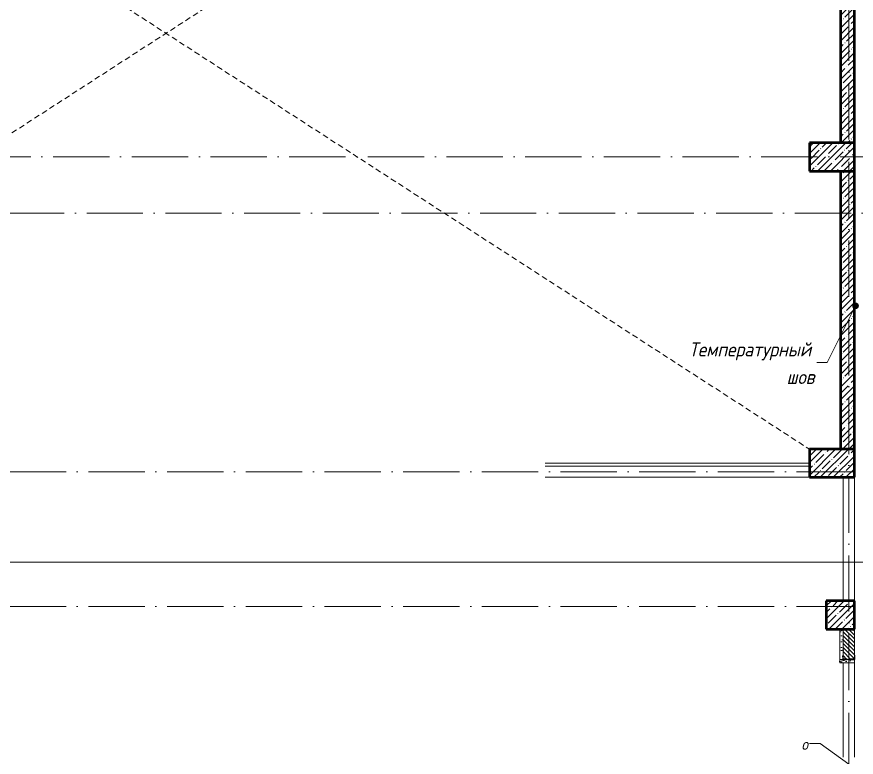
# Model space of a CAD drawing. Header units: millimetres. Extents: x -537608 to 253996, y -217170 to 186033.
# Drawn here: x -89887 to -74950, y -131371 to -118198 of the extents above; entities that cross this region are included whole.
import ezdxf

# ---------------------------------------------------------------- set-up
doc = ezdxf.new("R2010")
doc.units = ezdxf.units.MM
doc.linetypes.add('200_ШТРИХ_ш1п0_6_', pattern=[160, 100, -60])
doc.linetypes.add('50_200_ШТРИХ_1Т_ш5_п1_п1_', pattern=[1400, 1000, -200, 0, -200])
for name, color, linetype, lineweight in [('A-DETL-____-OTLN-3', 7, '200_ШТРИХ_ш1п0_6_', 9), ('A-FLOR-____-OTLN', 7, 'Continuous', 9), ('A-GENM-____-MCUT', 7, 'Continuous', 25), ('A-GENM-____-OTLN-1', 7, 'Continuous', 25), ('A-GLAZ-____-IDEN', 7, 'Continuous', 9), ('A-WALL-____-MCUT', 7, 'Continuous', 13), ('A-WALL-____-MCUT-2', 7, 'Continuous', 50), ('A-WALL-____-PATT-1', 7, 'Continuous', 9), ('A-WALL-FNSH-MCUT-1', 7, 'Continuous', 9), ('G-____-____-TEXT', 7, 'Continuous', 9), ('I-WALL-____-OTLN', 7, 'Continuous', 9), ('S-COLS-____-MCUT', 7, 'Continuous', 50), ('S-COLS-____-OTLN', 7, 'Continuous', 9), ('S-GRID-____-OTLN-1', 7, '50_200_ШТРИХ_1Т_ш5_п1_п1_', 9)]:
    doc.layers.add(name, color=color, linetype=linetype, lineweight=lineweight)
doc.layers.add('A-WALL-____-PATT-2', color=7, linetype='Continuous', lineweight=9, true_color=0x787878)
doc.layers.add('G-____-____-SYMB-1', color=9, linetype='Continuous', lineweight=9, true_color=0x808080)
doc.styles.add('ISOCPEUR_I_11', font='isocpeui.ttf', dxfattribs={"width": 0.9, "height": 200})
doc.styles.add('ISOCPEUR_I_9', font='isocpeui.ttf', dxfattribs={"width": 0.9, "height": 250})
pattern_1 = [(45, (-149681.9, -196272.38), (-114.04925, 114.04925), []), (45, (-149567.85, -196272.38), (-114.04925, 114.04925), [201.612, -40.322, 3.353, -36.97])]
pattern_2 = [(0, (-149681.9, -196272.377), (203.2, 50.8), [3.353, -149.047, 3.353, -149.047, -812.8]), (0, (-149681.9, -196272.377), (203.2, 50.8), [-304.8, 3.353, -301.447, 3.353, -149.047, -355.6]), (0, (-149681.9, -196272.377), (203.2, 50.8), [-762, 3.353, -98.247, 3.353, -250.647]), (120, (-149605.7, -196246.977), (-145.59409, 150.576362), [3.353, -149.047, 3.353, -149.047, -812.8]), (120, (-149605.7, -196246.977), (-145.59409, 150.576362), [-304.8, 3.353, -301.447, 3.353, -149.047, -355.6]), (120, (-149605.7, -196246.977), (-145.59409, 150.576362), [-762, 3.353, -98.247, 3.353, -250.647]), (240, (-149580.3, -196145.377), (-57.60591, -201.376362), [3.353, -149.047, 3.353, -149.047, -812.8]), (240, (-149580.3, -196145.377), (-57.60591, -201.376362), [-304.8, 3.353, -301.447, 3.353, -149.047, -355.6]), (240, (-149580.3, -196145.377), (-57.60591, -201.376362), [-762, 3.353, -98.247, 3.353, -250.647])]

# ---------------------------------------------------------------- blocks, each defined once
blk = doc.blocks.new('BSC_Колонна _Прямоугольная - 500х800-V83-АР1_План отверстий 2 этажа в осях 1-64_Ю-ЯЯ')
at = {"layer": 'S-COLS-____-OTLN'}
h = blk.add_hatch(dxfattribs=at)
h.set_pattern_fill('FP_96', color=256, style=0, pattern_type=2)
h.set_pattern_definition([(315, (-75581.04, 74300), (114.04925, 114.04925), []), (315, (-75581.04, 74185.95), (114.04925, 114.04925), [201.613, -40.323, 3.353, -36.97])])
h.paths.add_polyline_path([(-250, 400), (-250, -400), (250, -400), (250, 400)], flags=0)
at = {"layer": 'S-COLS-____-MCUT'}
for p, q in [((250, 400), (-250, 400)), ((-250, 400), (-250, -400)), ((250, -400), (250, 400)), ((-250, -400), (250, -400))]:
    blk.add_line(p, q, dxfattribs=at)
blk = doc.blocks.new('BSC_Колонна _Прямоугольная - 500х800-V84-АР1_План отверстий 2 этажа в осях 1-64_Ю-ЯЯ')
at = {"layer": 'S-COLS-____-OTLN'}
h = blk.add_hatch(dxfattribs=at)
h.set_pattern_fill('FP_97', color=256, style=0, pattern_type=2)
h.set_pattern_definition([(315, (-70131.04, 74300), (114.04925, 114.04925), []), (315, (-70131.04, 74185.95), (114.04925, 114.04925), [201.613, -40.323, 3.353, -36.97])])
h.paths.add_polyline_path([(-250, -400), (250, -400), (250, 400), (-250, 400), (-250, 80)], flags=0)
at = {"layer": 'S-COLS-____-MCUT'}
for p, q in [((250, 400), (-250, 400)), ((-250, 400), (-250, -400)), ((250, -400), (250, 400)), ((-250, -400), (250, -400))]:
    blk.add_line(p, q, dxfattribs=at)
blk = doc.blocks.new('BSC_Колонна _Прямоугольная - 500х500-V145-АР1_План отверстий 2 этажа в осях 1-64_Ю-ЯЯ')
at = {"layer": 'S-COLS-____-OTLN'}
h = blk.add_hatch(dxfattribs=at)
h.set_pattern_fill('FP_158', color=256, style=0, pattern_type=2)
h.set_pattern_definition([(45, (-74450, -67431.04), (-114.04925, 114.04925), []), (45, (-74335.95, -67431.04), (-114.04925, 114.04925), [201.613, -40.323, 3.353, -36.97])])
h.paths.add_polyline_path([(-250, -250), (250, -250), (250, 250), (-250, 250)], flags=0)
at = {"layer": 'S-COLS-____-MCUT'}
for p, q in [((250, 250), (-250, 250)), ((-250, 250), (-250, -250)), ((250, -250), (250, 250)), ((-250, -250), (250, -250))]:
    blk.add_line(p, q, dxfattribs=at)
blk = doc.blocks.new('Фахверк_СКБ_Уголок - 200_3550-28267367-АР1_План отверстий 2 этажа в осях 1-64_Ю-ЯЯ')
at = {"layer": 'A-GENM-____-MCUT'}
for p, q in [((200, 156), (125, 156)), ((125, 156), (125, 81)), ((131, 81), (131, 150)), ((131, 150), (200, 150)), ((200, 150), (200, 156)), ((125, 81), (131, 81)), ((131, 19), (125, 19)), ((125, 19), (125, -56)), ((131, -50), (131, 19)), ((125, -56), (200, -56)), ((200, -50), (131, -50)), ((200, -56), (200, -50))]:
    blk.add_line(p, q, dxfattribs=at)

msp = doc.modelspace()

# ---------------------------------------------------------------- hatches: boundary and pattern name
at = {"layer": 'A-WALL-____-PATT-1'}
h = msp.add_hatch(dxfattribs=at)
h.set_pattern_fill('FP_13', color=256, style=0, pattern_type=2)
h.set_pattern_definition(pattern_1)
h.paths.add_polyline_path([(-75231.9, -120441.3351), (-74981.9, -120441.3351), (-74981.9, -114591.3351), (-75231.9, -114591.3351), (-75231.9, -119674.8371)], flags=0)
h = msp.add_hatch(dxfattribs=at)
h.set_pattern_fill('FP_13', color=256, style=0, pattern_type=2)
h.set_pattern_definition(pattern_1)
h.paths.add_polyline_path([(-74981.9, -125891.3351), (-74981.9, -120941.3351), (-75231.9, -120941.3351), (-75231.9, -125891.3351)], flags=0)
h = msp.add_hatch(dxfattribs=at)
h.set_pattern_fill('FP_6', color=256, style=0, pattern_type=2)
h.set_pattern_definition([(135, (-149681.9, -196272.377), (-35.35534, -35.35534), [])])
h.paths.add_polyline_path([(-74981.9, -133091.3351), (-74981.9, -131857.3351), (-75050.9, -131857.3351), (-75050.9, -131851.3351), (-75112.9, -131851.3351), (-75112.9, -131857.3351), (-75181.9, -131857.3351), (-75181.9, -133091.3351)], flags=0)
h.paths.add_polyline_path([(-75050.9, -129631.3351), (-75050.9, -129625.3351), (-74981.9, -129625.3351), (-74981.9, -129091.3351), (-75181.9, -129091.3351), (-75181.9, -129625.3351), (-75112.9, -129625.3351), (-75112.9, -129631.3351)], flags=0)
at = {"layer": 'A-WALL-____-PATT-2'}
h = msp.add_hatch(dxfattribs=at)
h.set_pattern_fill('FP_165', color=256, style=0, pattern_type=2)
h.set_pattern_definition(pattern_2)
h.paths.add_polyline_path([(-75181.9, -133091.3351), (-75181.9, -131926.3351), (-75187.9, -131926.3351), (-75187.9, -131851.3351), (-75241.9, -131851.3351), (-75241.9, -133091.3351)], flags=0)
h.paths.add_polyline_path([(-75241.9, -129631.3351), (-75187.9, -129631.3351), (-75187.9, -129556.3351), (-75181.9, -129556.3351), (-75181.9, -129091.3351), (-75241.9, -129091.3351), (-75241.9, -129625.3351)], flags=0)
h = msp.add_hatch(dxfattribs=at)
h.set_pattern_fill('FP_165', color=256, style=0, pattern_type=2)
h.set_pattern_definition(pattern_2)
h.paths.add_polyline_path([(-75181.9, -129691.3351), (-74981.9, -129691.3351), (-74981.9, -129631.3351), (-75241.9, -129631.3351), (-75241.9, -129691.3351), (-75187.9, -129691.3351)], flags=0)
at = {"layer": 'G-____-____-TEXT'}
h = msp.add_hatch(color=256, dxfattribs=at)
edge = h.paths.add_edge_path(flags=0)
edge.add_arc((-74961.3897, -123340.0362), 50, 0, 360)

# ---------------------------------------------------------------- linework, layer by layer
at = {"layer": 'A-DETL-____-OTLN-3'}
for p, q in [((-98681.9, -111091.3351), (-75781.9, -125891.3351)), ((-75781.9, -111091.3351), (-98681.9, -125891.3351))]:
    msp.add_line(p, q, dxfattribs=at)
at = {"layer": 'A-FLOR-____-OTLN'}
msp.add_line((-75781.9, -126141.3351), (-80481.9, -126141.3351), dxfattribs=at)
at = {"layer": 'A-GLAZ-____-IDEN'}
for p, q in [((-75589.586, -131128.2461), (-75780.8772, -131128.2461)), ((-75081.9, -131496.3351), (-75589.586, -131128.2461))]:
    msp.add_line(p, q, dxfattribs=at)
at = {"layer": 'A-WALL-____-MCUT'}
for p, q in [((-75181.9, -129091.3351), (-75181.9, -129556.3351)), ((-74981.9, -129556.3351), (-74981.9, -129091.3351)), ((-75112.9, -129631.3351), (-75050.9, -129631.3351))]:
    msp.add_line(p, q, dxfattribs=at)
at = {"layer": 'A-WALL-____-MCUT-2'}
for p, q in [((-75231.9, -114591.3351), (-75231.9, -120441.3351)), ((-74981.9, -120441.3351), (-74981.9, -114591.3351)), ((-75231.9, -120941.3351), (-75231.9, -125891.3351)), ((-74981.9, -125891.3351), (-74981.9, -120941.3351))]:
    msp.add_line(p, q, dxfattribs=at)
at = {"layer": 'A-WALL-FNSH-MCUT-1'}
for p, q in [((-75241.9, -129091.3351), (-75241.9, -129691.3351)), ((-75241.9, -129631.3351), (-75187.9, -129631.3351)), ((-74981.9, -129691.3351), (-74981.9, -129631.3351)), ((-75241.9, -129691.3351), (-74981.9, -129691.3351))]:
    msp.add_line(p, q, dxfattribs=at)
at = {"layer": 'G-____-____-SYMB-1'}
msp.add_line((-154492.4364, -127901.3351), (-45011.709, -127901.3351), dxfattribs=at)
at = {"layer": 'G-____-____-TEXT'}
for p, q in [((-74961.3897, -123340.0362), (-75468.4462, -124347.4197)), ((-75468.4462, -124347.4197), (-75648.1342, -124347.4197))]:
    msp.add_line(p, q, dxfattribs=at)
msp.add_circle((-74961.3897, -123340.0362), 50, dxfattribs=at)
at = {"layer": 'I-WALL-____-OTLN'}
for p, q in [((-80481.9, -126191.3351), (-75781.9, -126191.3351)), ((-75781.9, -126391.3351), (-80481.9, -126391.3351)), ((-75181.9, -128591.3351), (-75181.9, -126391.3351)), ((-74981.9, -126391.3351), (-74981.9, -128591.3351)), ((-75181.9, -131371.3351), (-75181.9, -129691.3351)), ((-74981.9, -129691.3351), (-74981.9, -131371.3351))]:
    msp.add_line(p, q, dxfattribs=at)
at = {"layer": 'S-GRID-____-OTLN-1'}
for p, q in [((-75081.9, -105379.5257), (-75081.9, -156291.3351)), ((-100439.8823, -120691.3351), (-45607.4934, -120691.3351)), ((-115244.454, -121691.3351), (-45607.4934, -121691.3351)), ((-45607.4934, -126291.3351), (-100439.8823, -126291.3351)), ((-45607.4934, -128691.3351), (-154350.6702, -128691.3351))]:
    msp.add_line(p, q, dxfattribs=at)

# ---------------------------------------------------------------- block references
at = {"layer": 'A-GENM-____-OTLN-1', "rotation": 89.99999999999986}
msp.add_blockref('Фахверк_СКБ_Уголок - 200_3550-28267367-АР1_План отверстий 2 этажа в осях 1-64_Ю-ЯЯ', (-75031.9, -129756.3351), dxfattribs=at)
at = {"layer": 'S-COLS-____-OTLN', "rotation": 89.9999999999999}
for name, p in [('BSC_Колонна _Прямоугольная - 500х800-V83-АР1_План отверстий 2 этажа в осях 1-64_Ю-ЯЯ', (-75381.9, -120691.3351)), ('BSC_Колонна _Прямоугольная - 500х800-V84-АР1_План отверстий 2 этажа в осях 1-64_Ю-ЯЯ', (-75381.9, -126141.3351))]:
    msp.add_blockref(name, p, dxfattribs=at)
at = {"layer": 'S-COLS-____-OTLN'}
msp.add_blockref('BSC_Колонна _Прямоугольная - 500х500-V145-АР1_План отверстий 2 этажа в осях 1-64_Ю-ЯЯ', (-75231.9, -128841.3351), dxfattribs=at)

# ---------------------------------------------------------------- texts
at = {"layer": 'A-GLAZ-____-IDEN', "insert": (-75923.6101, -131040.6315), "char_height": 200, "width": 158.734125, "attachment_point": 1, "style": 'ISOCPEUR_I_11'}
msp.add_mtext('\\fISOCPEUR|b0|i1|c204|p34|;\\W.9;о', dxfattribs=at)
at = {"layer": 'G-____-____-TEXT', "char_height": 250, "attachment_point": 1, "style": 'ISOCPEUR_I_9'}
for s, insert, width in [('Температурный', (-77926.3285, -123991.5655), 2763.416813), ('шов', (-76188.016, -124481.0447), 656.582063)]:
    msp.add_mtext(s, dxfattribs=dict(at, insert=insert, width=width))

doc.saveas('drawing.dxf')
